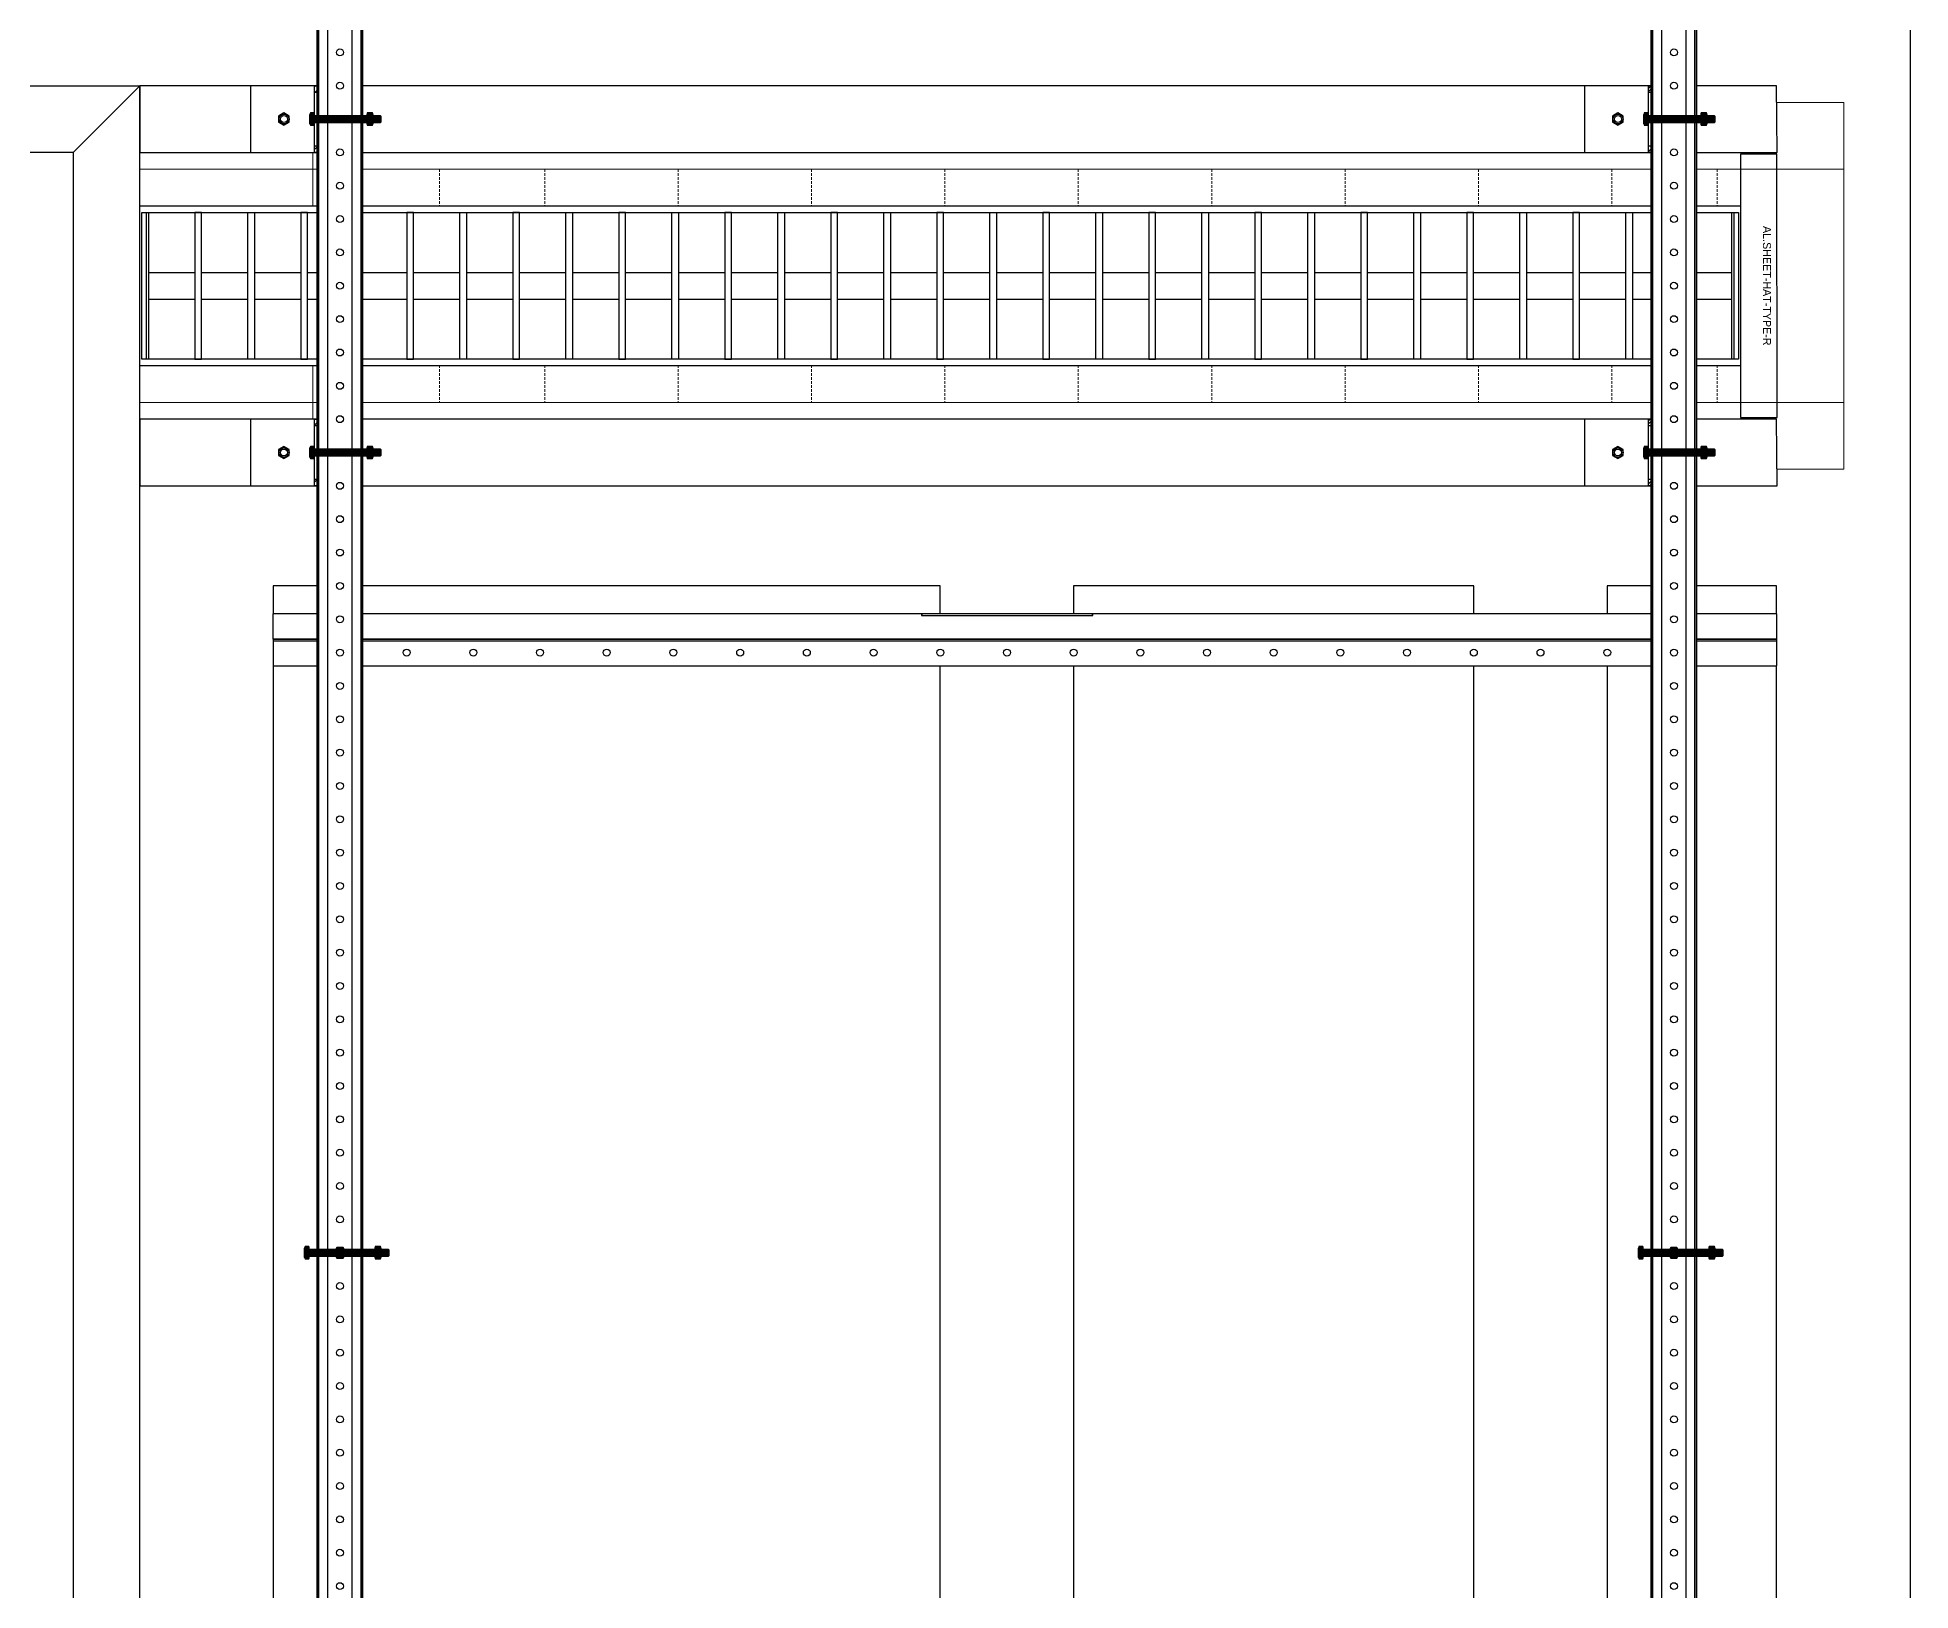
# Model space of a CAD drawing. Header units: millimetres. Extents: x -962357 to -591296, y -223672 to 59420.
# Drawn here: x -827307 to -825903, y -173222 to -172058 of the extents above; entities that cross this region are included whole.
import ezdxf
from ezdxf.enums import TextEntityAlignment as Align

# ---------------------------------------------------------------- set-up
doc = ezdxf.new("R2010")
doc.units = ezdxf.units.MM
doc.linetypes.add('DPA_Hidden 50', pattern=[3, 2, -1])
for name, color, linetype in [('000 - H A T C H', 8, 'Continuous'), ('000 - WIPEOUT', 250, 'Continuous'), ('001 - ASCESSORIES', 251, 'Continuous'), ('A04_TUBE SERIES', 2, 'Continuous'), ('A11_ALU.SOLID SHEET', 2, 'Continuous')]:
    doc.layers.add(name, color=color, linetype=linetype)
doc.layers.add('A-GLAZ-CURT', color=2, linetype='Continuous', lineweight=9)
pattern_1 = [(110, (-0.5, 0), (-0.939693, -0.34202), []), (110, (-0.2012, 0.6409), (-0.939693, -0.34202), [1.25, -0.25, 0, -0.25])]

# ---------------------------------------------------------------- blocks, each defined once
blk = doc.blocks.new('*U4621')
at = {"color": 1}
blk.add_wipeout([(600, -60), (-600, -60), (-600, 60), (600, 60)], dxfattribs=at).dxf.layer = '000 - WIPEOUT'
at = {"layer": '001 - ASCESSORIES', "color": 0}
blk.add_lwpolyline([(600, -60), (-600, -60), (-600, 60), (600, 60)], close=True, dxfattribs=at)
at = {"layer": '001 - ASCESSORIES'}
for points in [[(-593.5, -55), (-598.5, -55), (-598.5, 55), (-593.5, 55)], [(595, -55), (-595, -55), (-595, 55), (595, 55)], [(-558.8, -55), (-553.8, -55), (-553.8, 55), (-558.8, 55)], [(-514, -55), (-519, -55), (-519, 55), (-514, 55)], [(-479.3, -55), (-474.3, -55), (-474.3, 55), (-479.3, 55)], [(-434.6, -55), (-439.6, -55), (-439.6, 55), (-434.6, 55)], [(-399.8, -55), (-394.8, -55), (-394.8, 55), (-399.8, 55)], [(-355.1, -55), (-360.1, -55), (-360.1, 55), (-355.1, 55)], [(-320.4, -55), (-315.4, -55), (-315.4, 55), (-320.4, 55)], [(-275.6, -55), (-280.6, -55), (-280.6, 55), (-275.6, 55)], [(-240.9, -55), (-235.9, -55), (-235.9, 55), (-240.9, 55)], [(-196.2, -55), (-201.2, -55), (-201.2, 55), (-196.2, 55)], [(-161.4, -55), (-156.4, -55), (-156.4, 55), (-161.4, 55)], [(-116.7, -55), (-121.7, -55), (-121.7, 55), (-116.7, 55)], [(-82, -55), (-77, -55), (-77, 55), (-82, 55)], [(-37.2, -55), (-42.2, -55), (-42.2, 55), (-37.2, 55)], [(-2.5, -55), (2.5, -55), (2.5, 55), (-2.5, 55)], [(42.2, -55), (37.2, -55), (37.2, 55), (42.2, 55)], [(77, -55), (82, -55), (82, 55), (77, 55)], [(121.7, -55), (116.7, -55), (116.7, 55), (121.7, 55)], [(156.4, -55), (161.4, -55), (161.4, 55), (156.4, 55)], [(201.2, -55), (196.2, -55), (196.2, 55), (201.2, 55)], [(235.9, -55), (240.9, -55), (240.9, 55), (235.9, 55)], [(280.6, -55), (275.6, -55), (275.6, 55), (280.6, 55)], [(315.4, -55), (320.4, -55), (320.4, 55), (315.4, 55)], [(360.1, -55), (355.1, -55), (355.1, 55), (360.1, 55)], [(394.8, -55), (399.8, -55), (399.8, 55), (394.8, 55)], [(439.6, -55), (434.6, -55), (434.6, 55), (439.6, 55)], [(474.3, -55), (479.3, -55), (479.3, 55), (474.3, 55)], [(519, -55), (514, -55), (514, 55), (519, 55)], [(553.8, -55), (558.8, -55), (558.8, 55), (553.8, 55)], [(598.5, -55), (593.5, -55), (593.5, 55), (598.5, 55)]]:
    blk.add_lwpolyline(points, close=True, dxfattribs=at)
for points in [[(-593.5, 10), (-558.8, 10)], [(-553.8, 10), (-519, 10)], [(-514, 10), (-479.3, 10)], [(-474.3, 10), (-439.6, 10)], [(-434.6, 10), (-399.8, 10)], [(-394.8, 10), (-360.1, 10)], [(-355.1, 10), (-320.4, 10)], [(-315.4, 10), (-280.6, 10)], [(-275.6, 10), (-240.9, 10)], [(-235.9, 10), (-201.2, 10)], [(-196.2, 10), (-161.4, 10)], [(-156.4, 10), (-121.7, 10)], [(-116.7, 10), (-82, 10)], [(-77, 10), (-42.2, 10)], [(-37.2, 10), (-2.5, 10)], [(2.5, 10), (37.2, 10)], [(42.2, 10), (77, 10)], [(82, 10), (116.7, 10)], [(121.7, 10), (156.4, 10)], [(161.4, 10), (196.2, 10)], [(201.2, 10), (235.9, 10)], [(240.9, 10), (275.6, 10)], [(280.6, 10), (315.4, 10)], [(320.4, 10), (355.1, 10)], [(360.1, 10), (394.8, 10)], [(399.8, 10), (434.6, 10)], [(439.6, 10), (474.3, 10)], [(479.3, 10), (514, 10)], [(519, 10), (553.8, 10)], [(558.8, 10), (593.5, 10)], [(-593.5, -10), (-558.8, -10)], [(-553.8, -10), (-519, -10)], [(-514, -10), (-479.3, -10)], [(-474.3, -10), (-439.6, -10)], [(-434.6, -10), (-399.8, -10)], [(-394.8, -10), (-360.1, -10)], [(-355.1, -10), (-320.4, -10)], [(-315.4, -10), (-280.6, -10)], [(-275.6, -10), (-240.9, -10)], [(-235.9, -10), (-201.2, -10)], [(-196.2, -10), (-161.4, -10)], [(-156.4, -10), (-121.7, -10)], [(-116.7, -10), (-82, -10)], [(-77, -10), (-42.2, -10)], [(-37.2, -10), (-2.5, -10)], [(2.5, -10), (37.2, -10)], [(42.2, -10), (77, -10)], [(82, -10), (116.7, -10)], [(121.7, -10), (156.4, -10)], [(161.4, -10), (196.2, -10)], [(201.2, -10), (235.9, -10)], [(240.9, -10), (275.6, -10)], [(280.6, -10), (315.4, -10)], [(320.4, -10), (355.1, -10)], [(360.1, -10), (394.8, -10)], [(399.8, -10), (434.6, -10)], [(439.6, -10), (474.3, -10)], [(479.3, -10), (514, -10)], [(519, -10), (553.8, -10)], [(558.8, -10), (593.5, -10)]]:
    blk.add_lwpolyline(points, dxfattribs=at)
blk = doc.blocks.new('*U4719')
blk.add_attdef('EXTR.OVL-LENGTH_', (-25, -59.1), '', height=5)
blk.add_wipeout([(-25, 25), (25, -25), (25, 13475), (-25, 13425)]).dxf.layer = '000 - WIPEOUT'
at = {"layer": 'A04_TUBE SERIES', "color": 0}
blk.add_lwpolyline([(-25, 25), (25, -25), (25, 13475), (-25, 13425)], close=True, dxfattribs=at)
blk = doc.blocks.new('*U4730')
blk.add_attdef('EXTR.OVL-LENGTH_', (-25, -59.1), '', height=5)
blk.add_wipeout([(-25, 25), (25, -25), (25, 2475), (-25, 2425)]).dxf.layer = '000 - WIPEOUT'
at = {"layer": 'A04_TUBE SERIES', "color": 0}
blk.add_lwpolyline([(-25, 25), (25, -25), (25, 2475), (-25, 2425)], close=True, dxfattribs=at)
blk = doc.blocks.new('*U4822')
at = {"layer": 'A04_TUBE SERIES', "linetype": 'ByBlock', "xscale": -1, "rotation": 270}
blk.add_blockref('*U4719', (25, 2475), dxfattribs=at)
at = {"layer": 'A04_TUBE SERIES', "linetype": 'ByBlock'}
blk.add_blockref('*U4730', (13475, 25), dxfattribs=at)
blk = doc.blocks.new('*U4840')
blk.add_attdef('EXTR.OVL-LENGTH_', (-25, -59.1), '', height=5)
blk.add_wipeout([(-25, 0), (25, 0), (25, 1227.4), (-25, 1227)]).dxf.layer = '000 - WIPEOUT'
blk.add_point((0, 0))
at = {"layer": 'A04_TUBE SERIES', "color": 0}
blk.add_lwpolyline([(-25, 0), (25, 0), (25, 1227.4), (-25, 1227)], close=True, dxfattribs=at)
blk = doc.blocks.new('*U4877')
at = {"color": 3}
blk.add_wipeout([(-875, 150), (875, 150), (875, -150), (-875, -150)], dxfattribs=at).dxf.layer = '000 - WIPEOUT'
at = {"layer": 'A11_ALU.SOLID SHEET', "color": 0, "linetype": 'ByBlock'}
blk.add_lwpolyline([(-875, -150), (875, -150), (875, 150), (-875, 150)], close=True, dxfattribs=at)
blk = doc.blocks.new('*U4879')
blk.add_wipeout([(875, 250), (875, 377), (-875, 377), (-875, 250)]).dxf.layer = '000 - WIPEOUT'
at = {"layer": 'A11_ALU.SOLID SHEET', "color": 0}
blk.add_lwpolyline([(875, 250), (875, 377), (-875, 377), (-875, 250)], close=True, dxfattribs=at)
blk = doc.blocks.new('*U4892')
blk.add_wipeout([(875, 250), (875, 750), (-875, 750), (-875, 250)]).dxf.layer = '000 - WIPEOUT'
at = {"layer": 'A11_ALU.SOLID SHEET', "color": 0}
blk.add_lwpolyline([(875, 250), (875, 750), (-875, 750), (-875, 250)], close=True, dxfattribs=at)
blk = doc.blocks.new('*U4913')
at = {"color": 1}
blk.add_wipeout([(-577, 0), (550, 0), (550, -39), (-577, -39)], dxfattribs=at).dxf.layer = '000 - WIPEOUT'
at = {"layer": '001 - ASCESSORIES', "linetype": 'ByBlock'}
for p, q in [((-577, -20), (-577, 0)), ((550, -20), (550, 0)), ((550, -18.8), (-577, -18.8))]:
    blk.add_line(p, q, dxfattribs=at)
at = {"layer": '001 - ASCESSORIES'}
blk.add_line((550, -20), (-577, -20), dxfattribs=at)
at = {"layer": '001 - ASCESSORIES', "color": 0}
for p, q in [((-577, -39), (-577, -20)), ((550, -20), (550, -39))]:
    blk.add_line(p, q, dxfattribs=at)
for points in [[(550, 0), (-577, 0)], [(-577, -20), (550, -20)]]:
    blk.add_lwpolyline(points, dxfattribs=at)
at = {"layer": '001 - ASCESSORIES'}
for points in [[(550, -20), (-577, -20)], [(-577, -39), (550, -39)]]:
    blk.add_lwpolyline(points, dxfattribs=at)
at = {"layer": '001 - ASCESSORIES', "color": 2}
for points in [[(-64.4, -37.8), (-64.4, -39), (63.8, -39), (63.8, -37.8)], [(-64.1, -37.8), (-64.1, -39), (64.1, -39), (64.1, -37.8)]]:
    blk.add_lwpolyline(points, close=True, dxfattribs=at)
at = {"layer": '001 - ASCESSORIES'}
for centre in [(-500, -10), (-450, -10), (-400, -10), (-350, -10), (-300, -10), (-250, -10), (-200, -10), (-150, -10), (-100, -10), (-50, -10), (0, -10), (0, -10), (50, -10), (100, -10), (150, -10), (200, -10), (250, -10), (300, -10), (350, -10), (400, -10), (450, -10), (500, -10)]:
    blk.add_circle(centre, 2.6, dxfattribs=at)
blk = doc.blocks.new('000 - ASSCESSORIES_FAMELINE_GALV.BRACKET_FITTING_U-PROFILE_CC-01_TOP_VIEW')
at = {"color": 6}
blk.add_wipeout([(1500, -17), (-1500, -17), (-1500, 17), (1500, 17)], dxfattribs=at).dxf.layer = '000 - WIPEOUT'
at = {"layer": '001 - ASCESSORIES', "color": 0, "linetype": 'ByBlock'}
for p, q in [((1500, 15.8), (-1500, 15.8)), ((1500, -15.8), (-1500, -15.8))]:
    blk.add_line(p, q, dxfattribs=at)
at = {"layer": '001 - ASCESSORIES', "color": 1}
blk.add_lwpolyline([(1500, 17), (1500, -17), (-1500, -17), (-1500, 17)], close=True, dxfattribs=at)
at = {"layer": '001 - ASCESSORIES', "color": 0, "linetype": 'ByBlock'}
for points in [[(-1500, 17), (-1500, 9), (1500, 9), (1500, 17)], [(-1500, -9), (-1500, -17), (1500, -17), (1500, -9)]]:
    blk.add_lwpolyline(points, close=True, dxfattribs=at)
at = {"layer": '001 - ASCESSORIES', "color": 1, "linetype": 'Continuous'}
for centre in [(275, 0), (300, 0), (325, 0), (350, 0), (375, 0), (400, 0), (425, 0), (450, 0), (475, 0), (500, 0), (525, 0), (550, 0), (575, 0), (600, 0), (625, 0), (650, 0), (675, 0), (700, 0), (725, 0), (750, 0), (775, 0), (800, 0), (825, 0), (850, 0), (875, 0), (900, 0), (925, 0), (950, 0), (975, 0), (1000, 0), (1025, 0), (1050, 0), (1075, 0), (1100, 0), (1125, 0), (1150, 0), (1175, 0), (1200, 0), (1225, 0), (1250, 0), (1275, 0), (1300, 0), (1325, 0), (1350, 0), (1375, 0), (1400, 0), (1425, 0)]:
    blk.add_circle(centre, 2.6, dxfattribs=at)
blk = doc.blocks.new('*U4950')
at = {"layer": '001 - ASCESSORIES', "color": 0, "linetype": 'ByBlock'}
blk.add_blockref('000 - ASSCESSORIES_FAMELINE_GALV.BRACKET_FITTING_U-PROFILE_CC-01_TOP_VIEW', (0, 0), dxfattribs=at)
blk = doc.blocks.new('*U4663')
at = {"layer": '001 - ASCESSORIES', "color": 0}
blk.add_lwpolyline([(4.6, 0), (2.3, 4), (-2.3, 4), (-4.6, 0), (-2.3, -4), (2.3, -4)], close=True, dxfattribs=at)
at = {"layer": '001 - ASCESSORIES', "color": 8}
blk.add_circle((0, 0), 3.85, dxfattribs=at)
at = {"layer": '001 - ASCESSORIES', "color": 0}
blk.add_circle((0, 0), 2.6, dxfattribs=at)
blk = doc.blocks.new('*U4664')
at = {"layer": '000 - H A T C H'}
h = blk.add_hatch(color=250, dxfattribs=at)
h.dxf.hatch_style = 1
h.paths.add_polyline_path([(4, -2.3), (4, 2.3), (0, 4.6), (-4, 2.3), (-4, -2.3), (0, -4.6)])
h.paths.add_polyline_path([(0, -2.6, -1), (0, 2.6, -1)], flags=16)
at = {"layer": '001 - ASCESSORIES', "color": 0, "rotation": 270}
blk.add_blockref('*U4663', (0, 0), dxfattribs=at)
blk = doc.blocks.new('*U4682')
at = {"color": 1}
for p, q in [((-3.5, 3.5), (3.5, 3.5)), ((-3.5, 0), (3.5, 0))]:
    blk.add_line(p, q, dxfattribs=at)
at = {"color": 0}
for points in [[(-2.3, 3.2, 0.249855), (-4.6, 3.2), (-4.6, 0.3, 0.249855), (-2.3, 0.3)], [(2.3, 3.2, 0.062432), (0, 3.5, 0.062432), (-2.3, 3.2), (-2.3, 0.3, 0.061701), (0, 0, 0.061701), (2.3, 0.3)], [(4.6, 3.2, 0.249855), (2.3, 3.2), (2.3, 0.3, 0.249855), (4.6, 0.3)]]:
    blk.add_lwpolyline(points, format="xyb", close=True, dxfattribs=at)
blk = doc.blocks.new('*U4696')
at = {"layer": '000 - H A T C H'}
h = blk.add_hatch(dxfattribs=at)
h.set_pattern_fill('ANSI35', color=8, scale=4, angle=65)
h.set_pattern_definition(pattern_1)
h.paths.add_polyline_path([(0, -2.5), (59.5, -2.5), (59.5, 2.5), (0, 2.5)])
at = {"color": 8}
blk.add_line((59.5, -2.5), (59.5, 2.5), dxfattribs=at)
at = {"color": 1}
blk.add_lwpolyline([(59.5, 2.5), (0, 2.5), (0, -2.5), (59.5, -2.5), (60, -2), (60, 2)], close=True, dxfattribs=at)
blk = doc.blocks.new('*U4748')
at = {"layer": '000 - H A T C H'}
h = blk.add_hatch(color=250, dxfattribs=at)
h.dxf.hatch_style = 1
edge = h.paths.add_edge_path()
edge.add_line((-0.3, -4.6), (-3.2, -4.6))
edge.add_arc((-1, -3.5), 2.45, 180, 208.0569, ccw=False)
edge.add_line((-3.5, -3.5), (-3.5, 0))
edge.add_arc((5.9, 0), 9.36, 179.9761, 180.0239, ccw=False)
edge.add_line((-3.5, 0), (-3.5, 0))
edge.add_arc((5.9, 0), 9.36, 179.9761, 180.0239, ccw=False)
edge.add_line((-3.5, 0), (-3.5, 3.5))
edge.add_arc((-1, 3.5), 2.45, 151.9431, 180, ccw=False)
edge.add_line((-3.2, 4.6), (-0.3, 4.6))
edge.add_arc((-2.5, 3.5), 2.45, 360, 388.0569, ccw=False)
edge.add_line((0, 3.5), (0, -3.5))
edge.add_arc((-2.5, -3.5), 2.45, 331.9431, 360, ccw=False)
blk.add_blockref('*U4696', (0, 0))
at = {"layer": '001 - ASCESSORIES', "rotation": 90}
blk.add_blockref('*U4682', (0, 0), dxfattribs=at)
blk = doc.blocks.new('*U4662')
at = {"color": 1}
for p, q in [((-3.5, 4.5), (3.5, 4.5)), ((-3.5, 0), (3.5, 0))]:
    blk.add_line(p, q, dxfattribs=at)
at = {"color": 0}
for points in [[(-2.3, 4.2, 0.249893), (-4.6, 4.2), (-4.6, 0.3, 0.249893), (-2.3, 0.3)], [(2.3, 4.2, 0.062422), (0, 4.5, 0.062422), (-2.3, 4.2), (-2.3, 0.3, 0.061692), (0, 0, 0.061692), (2.3, 0.3)], [(4.6, 4.2, 0.249893), (2.3, 4.2), (2.3, 0.3, 0.249893), (4.6, 0.3)]]:
    blk.add_lwpolyline(points, format="xyb", close=True, dxfattribs=at)
blk = doc.blocks.new('*U4707')
at = {"layer": '000 - H A T C H'}
h = blk.add_hatch(color=250, dxfattribs=at)
h.dxf.hatch_style = 1
edge = h.paths.add_edge_path()
edge.add_line((0.3, 4.6), (4.2, 4.6))
edge.add_arc((2, 3.5), 2.45, 0, 28.0609, ccw=False)
edge.add_line((4.5, 3.5), (4.5, 0))
edge.add_arc((-4.9, 0), 9.36, -0.0239, 0.0239, ccw=False)
edge.add_line((4.5, 0), (4.5, 0))
edge.add_arc((-4.9, 0), 9.36, -0.0239, 0.0239, ccw=False)
edge.add_line((4.5, 0), (4.5, -3.5))
edge.add_arc((2, -3.5), 2.45, -28.0609, 0, ccw=False)
edge.add_line((4.2, -4.6), (0.3, -4.6))
edge.add_arc((2.5, -3.5), 2.45, 180, 208.0609, ccw=False)
edge.add_line((0, -3.5), (0, 3.5))
edge.add_arc((2.5, 3.5), 2.45, 151.9391, 180, ccw=False)
at = {"layer": '001 - ASCESSORIES', "color": 0, "rotation": 270}
blk.add_blockref('*U4662', (0, 0), dxfattribs=at)
blk = doc.blocks.new('*U4821')
at = {"layer": '001 - ASCESSORIES'}
blk.add_blockref('*U4748', (-23, 0), dxfattribs=at)
at = {"layer": '001 - ASCESSORIES', "color": 2}
for rotation in [90, 90, 270, 270]:
    blk.add_blockref('*U4664', (0, 0), dxfattribs=dict(at, rotation=rotation))
at = {"layer": '001 - ASCESSORIES', "color": 1}
blk.add_blockref('*U4707', (26.2, 0), dxfattribs=at)
blk = doc.blocks.new('000 - ASSCESSORIES_FAMELINE_AL.EXTR._L-PROFILE_50x68mm._non-code_TOP_VIEW')
blk.add_wipeout([(-50, -25), (0, -25), (0, 25), (-50, 25)]).dxf.layer = '000 - WIPEOUT'
at = {"layer": '000 - H A T C H'}
h = blk.add_hatch(dxfattribs=at)
h.set_pattern_fill('ANSI32', color=8, scale=0.5)
h.set_pattern_definition([(45, (-14193.569, 11847.092), (-3.367596, 3.367596), []), (45, (-14191.324, 11847.092), (-3.367596, 3.367596), [])])
h.paths.add_polyline_path([(-2, 20), (0, 20), (0, 25), (-2, 25)])
h.paths.add_polyline_path([(0, -20), (-2, -20), (-2, -25), (0, -25)])
at = {"layer": '001 - ASCESSORIES', "color": 0}
for p, q in [((0, 20), (-2, 20)), ((-2, -20), (0, -20))]:
    blk.add_line(p, q, dxfattribs=at)
at = {"layer": '001 - ASCESSORIES', "color": 1}
blk.add_line((-2, -20), (-2, 20), dxfattribs=at)
at = {"layer": '001 - ASCESSORIES'}
blk.add_lwpolyline([(-50, -25), (0, -25), (0, 25), (-50, 25)], close=True, dxfattribs=at)
at = {"layer": '001 - ASCESSORIES', "color": 0}
for points in [[(-2, 25), (0, 25), (0, 20), (-2, 20)], [(-2, -20), (0, -20), (0, -25), (-2, -25)]]:
    blk.add_lwpolyline(points, close=True, dxfattribs=at)
at = {"layer": '001 - ASCESSORIES', "color": 1}
blk.add_circle((-25, 0), 2.6, dxfattribs=at)
blk = doc.blocks.new('*U4738')
at = {"layer": '001 - ASCESSORIES', "color": 0}
blk.add_blockref('000 - ASSCESSORIES_FAMELINE_AL.EXTR._L-PROFILE_50x68mm._non-code_TOP_VIEW', (0, 0), dxfattribs=at)
blk = doc.blocks.new('*U4683')
blk.add_circle((0, 0), 3.66)
at = {"layer": '001 - ASCESSORIES', "color": 0}
blk.add_lwpolyline([(4.6, 0), (2.3, 4), (-2.3, 4), (-4.6, 0), (-2.3, -4), (2.3, -4)], close=True, dxfattribs=at)
at = {"layer": '001 - ASCESSORIES', "color": 8}
blk.add_circle((0, 0), 3.85, dxfattribs=at)
blk = doc.blocks.new('*U4715')
at = {"layer": '001 - ASCESSORIES', "rotation": 90}
blk.add_blockref('*U4683', (0, 0), dxfattribs=at)
blk = doc.blocks.new('*U4751')
at = {"layer": '001 - ASCESSORIES'}
blk.add_blockref('*U4715', (0, 0), dxfattribs=at)
blk = doc.blocks.new('*U4694')
at = {"layer": '000 - H A T C H'}
h = blk.add_hatch(dxfattribs=at)
h.set_pattern_fill('ANSI35', color=8, scale=4, angle=65)
h.set_pattern_definition(pattern_1)
h.paths.add_polyline_path([(0, -2.5), (49.5, -2.5), (49.5, 2.5), (0, 2.5)])
at = {"color": 8}
blk.add_line((49.5, -2.5), (49.5, 2.5), dxfattribs=at)
at = {"color": 1}
blk.add_lwpolyline([(49.5, 2.5), (0, 2.5), (0, -2.5), (49.5, -2.5), (50, -2), (50, 2)], close=True, dxfattribs=at)
blk = doc.blocks.new('*U4746')
at = {"layer": '000 - H A T C H'}
h = blk.add_hatch(color=250, dxfattribs=at)
h.dxf.hatch_style = 1
edge = h.paths.add_edge_path()
edge.add_line((-0.3, -4.6), (-3.2, -4.6))
edge.add_arc((-1, -3.5), 2.45, 180, 208.0569, ccw=False)
edge.add_line((-3.5, -3.5), (-3.5, 0))
edge.add_arc((5.9, 0), 9.36, 179.9761, 180.0239, ccw=False)
edge.add_line((-3.5, 0), (-3.5, 0))
edge.add_arc((5.9, 0), 9.36, 179.9761, 180.0239, ccw=False)
edge.add_line((-3.5, 0), (-3.5, 3.5))
edge.add_arc((-1, 3.5), 2.45, 151.9431, 180, ccw=False)
edge.add_line((-3.2, 4.6), (-0.3, 4.6))
edge.add_arc((-2.5, 3.5), 2.45, 360, 388.0569, ccw=False)
edge.add_line((0, 3.5), (0, -3.5))
edge.add_arc((-2.5, -3.5), 2.45, 331.9431, 360, ccw=False)
blk.add_blockref('*U4694', (0, 0))
at = {"layer": '001 - ASCESSORIES', "rotation": 90}
blk.add_blockref('*U4682', (0, 0), dxfattribs=at)
blk = doc.blocks.new('*U4752')
at = {"layer": '001 - ASCESSORIES'}
for name, p in [('*U4746', (0, 0)), ('*U4707', (39.2, 0))]:
    blk.add_blockref(name, p, dxfattribs=at)
blk = doc.blocks.new('*U4794')
at = {"color": 2}
blk.add_blockref('*U4738', (0, 0), dxfattribs=at)
for name, p in [('*U4751', (-25, 0)), ('*U4752', (-2, 0))]:
    blk.add_blockref(name, p)
blk = doc.blocks.new('*U4954')
at = {"layer": 'A11_ALU.SOLID SHEET', "color": 0}
blk.add_lwpolyline([(27.3, -98.8), (27.1, 98.8), (0, 98.8), (0, -98.8)], close=True, dxfattribs=at)
at = {"layer": 'Defpoints', "color": 250}
blk.add_point((0, 0), dxfattribs=at)
blk.add_text('AL.SHEET-HAT-TYPE-R', height=6, rotation=270, dxfattribs=at).set_placement((15, 0), align=Align.BOTTOM_CENTER)
blk = doc.blocks.new('*U4956')
blk.add_lwpolyline([(-90014.2, 5618), (-90014.2, 4315), (-97724.9, 4315), (-97724.9, 548), (-81222.6, 548), (-81222.6, 5618)], close=True)
blk.add_blockref('*U4621', (-81950, 3530.5))
at = {"layer": 'A11_ALU.SOLID SHEET', "color": 0, "linetype": 'ByBlock', "rotation": 90}
blk.add_blockref('*U4877', (-81700, 2430.5), dxfattribs=at)
at = {"layer": 'A11_ALU.SOLID SHEET'}
blk.add_blockref('*U4822', (-96050, 1180.5), dxfattribs=at)
at = {"layer": 'A11_ALU.SOLID SHEET', "color": 0, "linetype": 'ByBlock', "rotation": 270}
blk.add_blockref('*U4879', (-81700, 2430.5), dxfattribs=at)
at = {"layer": 'A04_TUBE SERIES', "color": 0, "linetype": 'ByBlock', "rotation": 269.999999999998}
for p in [(-82550, 3655.5), (-82550, 3405.5)]:
    blk.add_blockref('*U4840', p, dxfattribs=at)
at = {"layer": 'A11_ALU.SOLID SHEET', "color": 0, "linetype": 'ByBlock', "rotation": 90}
blk.add_blockref('*U4892', (-81700, 2430.5), dxfattribs=at)
at = {"layer": '001 - ASCESSORIES', "linetype": 'ByBlock', "rotation": 180}
blk.add_blockref('*U4913', (-81900, 3245.5), dxfattribs=at)
at = {"layer": 'A11_ALU.SOLID SHEET', "color": 1}
blk.add_blockref('*U4954', (-81350, 3530.5), dxfattribs=at)
at = {"layer": '001 - ASCESSORIES', "linetype": 'ByBlock', "rotation": 270}
for p in [(-82400, 3980.5), (-81400, 3980.5)]:
    blk.add_blockref('*U4950', p, dxfattribs=at)
at = {"layer": '001 - ASCESSORIES', "linetype": 'ByBlock'}
for name, p in [('*U4794', (-82417, 3655.5)), ('*U4794', (-81417, 3655.5)), ('*U4794', (-82417, 3405.5)), ('*U4794', (-81417, 3405.5)), ('*U4821', (-82400, 2805.5)), ('*U4821', (-81400, 2805.5))]:
    blk.add_blockref(name, p, dxfattribs=at)
blk = doc.blocks.new('DPA_CP_Metal Ceiling Luminaire2 - Linear Luminaire-14213450-4160-01 UPPER PLATFORM LEVEL - REFLECTED CEILING PLAN')
at = {"layer": 'A-GLAZ-CURT'}
for p, q in [((-827102.9, 6974), (-827102.9, 7249)), ((-827102.9, 7249), (-825955, 7249)), ((-827102.9, 7249), (-827102.9, 6974)), ((-825955, 7249), (-827102.9, 7249)), ((-827102.9, 7249), (-825955, 7249)), ((-825955, 7249), (-825955, 6974)), ((-825955, 6974), (-825955, 7249)), ((-827102.9, 7211.5), (-827102.9, 6974)), ((-825955, 7211.5), (-825955, 6974)), ((-827102.9, 7199), (-825955, 7199)), ((-827102.9, 7024), (-825955, 7024)), ((-825955, 6974), (-827102.9, 6974)), ((-825955, 6974), (-827102.9, 6974)), ((-827102.9, 6974), (-825955, 6974))]:
    blk.add_line(p, q, dxfattribs=at)
at = {"layer": 'A-GLAZ-CURT', "linetype": 'DPA_Hidden 50'}
for p, q in [((-827007.9, 7199), (-827007.9, 7024)), ((-826929, 7199), (-826929, 7024)), ((-826829, 7199), (-826829, 7024)), ((-826729, 7199), (-826729, 7024)), ((-826629, 7199), (-826629, 7024)), ((-826529, 7199), (-826529, 7024)), ((-826429, 7199), (-826429, 7024)), ((-826329, 7199), (-826329, 7024)), ((-826229, 7199), (-826229, 7024)), ((-826129, 7199), (-826129, 7024)), ((-826050, 7199), (-826050, 7024))]:
    blk.add_line(p, q, dxfattribs=at)
blk = doc.blocks.new('DPA_CP_Metal Ceiling Panel1 - Horizontal with Gap-13925214-4160-01 UPPER PLATFORM LEVEL - REFLECTED CEILING PLAN')
at = {"layer": 'A-GLAZ-CURT'}
for p, q in [((-827260.9, 6974), (-827260.9, 7249)), ((-827260.9, 6974), (-827260.9, 7249)), ((-827260.9, 7249), (-827102.9, 7249)), ((-827260.9, 7249), (-827102.9, 7249)), ((-827260.9, 6974), (-827260.9, 7249)), ((-827102.9, 6974), (-827102.9, 7249)), ((-827102.9, 7249), (-827102.9, 6974)), ((-827102.9, 7249), (-827102.9, 6974)), ((-827260.9, 7199), (-827102.9, 7199)), ((-827260.9, 7024), (-827102.9, 7024)), ((-827260.9, 6974), (-827102.9, 6974)), ((-827102.9, 6974), (-827260.9, 6974)), ((-827102.9, 6974), (-827260.9, 6974))]:
    blk.add_line(p, q, dxfattribs=at)
blk = doc.blocks.new('*U453')
at = {"color": 1}
blk.add_wipeout([(600, -60), (-600, -60), (-600, 60), (600, 60)], dxfattribs=at).dxf.layer = '000 - WIPEOUT'
at = {"layer": '001 - ASCESSORIES', "color": 0}
blk.add_lwpolyline([(600, -60), (-600, -60), (-600, 60), (600, 60)], close=True, dxfattribs=at)
at = {"layer": '001 - ASCESSORIES'}
for points in [[(-593.5, -55), (-598.5, -55), (-598.5, 55), (-593.5, 55)], [(595, -55), (-595, -55), (-595, 55), (595, 55)], [(-558.8, -55), (-553.8, -55), (-553.8, 55), (-558.8, 55)], [(-514, -55), (-519, -55), (-519, 55), (-514, 55)], [(-479.3, -55), (-474.3, -55), (-474.3, 55), (-479.3, 55)], [(-434.6, -55), (-439.6, -55), (-439.6, 55), (-434.6, 55)], [(-399.8, -55), (-394.8, -55), (-394.8, 55), (-399.8, 55)], [(-355.1, -55), (-360.1, -55), (-360.1, 55), (-355.1, 55)], [(-320.4, -55), (-315.4, -55), (-315.4, 55), (-320.4, 55)], [(-275.6, -55), (-280.6, -55), (-280.6, 55), (-275.6, 55)], [(-240.9, -55), (-235.9, -55), (-235.9, 55), (-240.9, 55)], [(-196.2, -55), (-201.2, -55), (-201.2, 55), (-196.2, 55)], [(-161.4, -55), (-156.4, -55), (-156.4, 55), (-161.4, 55)], [(-116.7, -55), (-121.7, -55), (-121.7, 55), (-116.7, 55)], [(-82, -55), (-77, -55), (-77, 55), (-82, 55)], [(-37.2, -55), (-42.2, -55), (-42.2, 55), (-37.2, 55)], [(-2.5, -55), (2.5, -55), (2.5, 55), (-2.5, 55)], [(42.2, -55), (37.2, -55), (37.2, 55), (42.2, 55)], [(77, -55), (82, -55), (82, 55), (77, 55)], [(121.7, -55), (116.7, -55), (116.7, 55), (121.7, 55)], [(156.4, -55), (161.4, -55), (161.4, 55), (156.4, 55)], [(201.2, -55), (196.2, -55), (196.2, 55), (201.2, 55)], [(235.9, -55), (240.9, -55), (240.9, 55), (235.9, 55)], [(280.6, -55), (275.6, -55), (275.6, 55), (280.6, 55)], [(315.4, -55), (320.4, -55), (320.4, 55), (315.4, 55)], [(360.1, -55), (355.1, -55), (355.1, 55), (360.1, 55)], [(394.8, -55), (399.8, -55), (399.8, 55), (394.8, 55)], [(439.6, -55), (434.6, -55), (434.6, 55), (439.6, 55)], [(474.3, -55), (479.3, -55), (479.3, 55), (474.3, 55)], [(519, -55), (514, -55), (514, 55), (519, 55)], [(553.8, -55), (558.8, -55), (558.8, 55), (553.8, 55)], [(598.5, -55), (593.5, -55), (593.5, 55), (598.5, 55)]]:
    blk.add_lwpolyline(points, close=True, dxfattribs=at)
for points in [[(-593.5, 10), (-558.8, 10)], [(-553.8, 10), (-519, 10)], [(-514, 10), (-479.3, 10)], [(-474.3, 10), (-439.6, 10)], [(-434.6, 10), (-399.8, 10)], [(-394.8, 10), (-360.1, 10)], [(-355.1, 10), (-320.4, 10)], [(-315.4, 10), (-280.6, 10)], [(-275.6, 10), (-240.9, 10)], [(-235.9, 10), (-201.2, 10)], [(-196.2, 10), (-161.4, 10)], [(-156.4, 10), (-121.7, 10)], [(-116.7, 10), (-82, 10)], [(-77, 10), (-42.2, 10)], [(-37.2, 10), (-2.5, 10)], [(2.5, 10), (37.2, 10)], [(42.2, 10), (77, 10)], [(82, 10), (116.7, 10)], [(121.7, 10), (156.4, 10)], [(161.4, 10), (196.2, 10)], [(201.2, 10), (235.9, 10)], [(240.9, 10), (275.6, 10)], [(280.6, 10), (315.4, 10)], [(320.4, 10), (355.1, 10)], [(360.1, 10), (394.8, 10)], [(399.8, 10), (434.6, 10)], [(439.6, 10), (474.3, 10)], [(479.3, 10), (514, 10)], [(519, 10), (553.8, 10)], [(558.8, 10), (593.5, 10)], [(-593.5, -10), (-558.8, -10)], [(-553.8, -10), (-519, -10)], [(-514, -10), (-479.3, -10)], [(-474.3, -10), (-439.6, -10)], [(-434.6, -10), (-399.8, -10)], [(-394.8, -10), (-360.1, -10)], [(-355.1, -10), (-320.4, -10)], [(-315.4, -10), (-280.6, -10)], [(-275.6, -10), (-240.9, -10)], [(-235.9, -10), (-201.2, -10)], [(-196.2, -10), (-161.4, -10)], [(-156.4, -10), (-121.7, -10)], [(-116.7, -10), (-82, -10)], [(-77, -10), (-42.2, -10)], [(-37.2, -10), (-2.5, -10)], [(2.5, -10), (37.2, -10)], [(42.2, -10), (77, -10)], [(82, -10), (116.7, -10)], [(121.7, -10), (156.4, -10)], [(161.4, -10), (196.2, -10)], [(201.2, -10), (235.9, -10)], [(240.9, -10), (275.6, -10)], [(280.6, -10), (315.4, -10)], [(320.4, -10), (355.1, -10)], [(360.1, -10), (394.8, -10)], [(399.8, -10), (434.6, -10)], [(439.6, -10), (474.3, -10)], [(479.3, -10), (514, -10)], [(519, -10), (553.8, -10)], [(558.8, -10), (593.5, -10)]]:
    blk.add_lwpolyline(points, dxfattribs=at)
blk = doc.blocks.new('*U661')
blk.add_attdef('EXTR.OVL-LENGTH_', (-25, -59.1), '', height=5)
blk.add_wipeout([(-25, 25), (25, -25), (25, 13475), (-25, 13425)]).dxf.layer = '000 - WIPEOUT'
at = {"layer": 'A04_TUBE SERIES', "color": 0}
blk.add_lwpolyline([(-25, 25), (25, -25), (25, 13475), (-25, 13425)], close=True, dxfattribs=at)
blk = doc.blocks.new('*U631')
blk.add_attdef('EXTR.OVL-LENGTH_', (-25, -59.1), '', height=5)
blk.add_wipeout([(-25, 25), (25, -25), (25, 2475), (-25, 2425)]).dxf.layer = '000 - WIPEOUT'
at = {"layer": 'A04_TUBE SERIES', "color": 0}
blk.add_lwpolyline([(-25, 25), (25, -25), (25, 2475), (-25, 2425)], close=True, dxfattribs=at)
blk = doc.blocks.new('*U690')
at = {"layer": 'A04_TUBE SERIES', "linetype": 'ByBlock', "xscale": -1, "rotation": 270}
blk.add_blockref('*U661', (25, 2475), dxfattribs=at)
at = {"layer": 'A04_TUBE SERIES', "linetype": 'ByBlock'}
blk.add_blockref('*U631', (13475, 25), dxfattribs=at)
blk = doc.blocks.new('*U729')
blk.add_attdef('EXTR.OVL-LENGTH_', (-25, -59.1), '', height=5)
blk.add_wipeout([(-25, 0), (25, 0), (25, 1227.4), (-25, 1227)]).dxf.layer = '000 - WIPEOUT'
blk.add_point((0, 0))
at = {"layer": 'A04_TUBE SERIES', "color": 0}
blk.add_lwpolyline([(-25, 0), (25, 0), (25, 1227.4), (-25, 1227)], close=True, dxfattribs=at)
blk = doc.blocks.new('*U708')
at = {"color": 3}
blk.add_wipeout([(-875, 150), (875, 150), (875, -150), (-875, -150)], dxfattribs=at).dxf.layer = '000 - WIPEOUT'
at = {"layer": 'A11_ALU.SOLID SHEET', "color": 0, "linetype": 'ByBlock'}
blk.add_lwpolyline([(-875, -150), (875, -150), (875, 150), (-875, 150)], close=True, dxfattribs=at)
blk = doc.blocks.new('*U484')
blk.add_wipeout([(875, 250), (875, 377), (-875, 377), (-875, 250)]).dxf.layer = '000 - WIPEOUT'
at = {"layer": 'A11_ALU.SOLID SHEET', "color": 0}
blk.add_lwpolyline([(875, 250), (875, 377), (-875, 377), (-875, 250)], close=True, dxfattribs=at)
blk = doc.blocks.new('*U497')
blk.add_wipeout([(875, 250), (875, 750), (-875, 750), (-875, 250)]).dxf.layer = '000 - WIPEOUT'
at = {"layer": 'A11_ALU.SOLID SHEET', "color": 0}
blk.add_lwpolyline([(875, 250), (875, 750), (-875, 750), (-875, 250)], close=True, dxfattribs=at)
blk = doc.blocks.new('*U527')
at = {"color": 1}
blk.add_wipeout([(-577, 0), (550, 0), (550, -39), (-577, -39)], dxfattribs=at).dxf.layer = '000 - WIPEOUT'
at = {"layer": '001 - ASCESSORIES', "linetype": 'ByBlock'}
for p, q in [((-577, -20), (-577, 0)), ((550, -20), (550, 0)), ((550, -18.8), (-577, -18.8))]:
    blk.add_line(p, q, dxfattribs=at)
at = {"layer": '001 - ASCESSORIES'}
blk.add_line((550, -20), (-577, -20), dxfattribs=at)
at = {"layer": '001 - ASCESSORIES', "color": 0}
for p, q in [((-577, -39), (-577, -20)), ((550, -20), (550, -39))]:
    blk.add_line(p, q, dxfattribs=at)
for points in [[(550, 0), (-577, 0)], [(-577, -20), (550, -20)]]:
    blk.add_lwpolyline(points, dxfattribs=at)
at = {"layer": '001 - ASCESSORIES'}
for points in [[(550, -20), (-577, -20)], [(-577, -39), (550, -39)]]:
    blk.add_lwpolyline(points, dxfattribs=at)
at = {"layer": '001 - ASCESSORIES', "color": 2}
for points in [[(-64.4, -37.8), (-64.4, -39), (63.8, -39), (63.8, -37.8)], [(-64.1, -37.8), (-64.1, -39), (64.1, -39), (64.1, -37.8)]]:
    blk.add_lwpolyline(points, close=True, dxfattribs=at)
at = {"layer": '001 - ASCESSORIES'}
for centre in [(-500, -10), (-450, -10), (-400, -10), (-350, -10), (-300, -10), (-250, -10), (-200, -10), (-150, -10), (-100, -10), (-50, -10), (0, -10), (0, -10), (50, -10), (100, -10), (150, -10), (200, -10), (250, -10), (300, -10), (350, -10), (400, -10), (450, -10), (500, -10)]:
    blk.add_circle(centre, 2.6, dxfattribs=at)
blk = doc.blocks.new('*U559')
at = {"layer": '001 - ASCESSORIES', "color": 0, "linetype": 'ByBlock'}
blk.add_blockref('000 - ASSCESSORIES_FAMELINE_GALV.BRACKET_FITTING_U-PROFILE_CC-01_TOP_VIEW', (0, 0), dxfattribs=at)
blk = doc.blocks.new('*U350')
at = {"layer": '001 - ASCESSORIES', "color": 0}
blk.add_lwpolyline([(4.6, 0), (2.3, 4), (-2.3, 4), (-4.6, 0), (-2.3, -4), (2.3, -4)], close=True, dxfattribs=at)
at = {"layer": '001 - ASCESSORIES', "color": 8}
blk.add_circle((0, 0), 3.85, dxfattribs=at)
at = {"layer": '001 - ASCESSORIES', "color": 0}
blk.add_circle((0, 0), 2.6, dxfattribs=at)
blk = doc.blocks.new('*U671')
at = {"layer": '000 - H A T C H'}
h = blk.add_hatch(color=250, dxfattribs=at)
h.dxf.hatch_style = 1
h.paths.add_polyline_path([(4, -2.3), (4, 2.3), (0, 4.6), (-4, 2.3), (-4, -2.3), (0, -4.6)])
h.paths.add_polyline_path([(0, -2.6, -1), (0, 2.6, -1)], flags=16)
at = {"layer": '001 - ASCESSORIES', "color": 0, "rotation": 270}
blk.add_blockref('*U350', (0, 0), dxfattribs=at)
blk = doc.blocks.new('*U351')
at = {"color": 1}
for p, q in [((-3.5, 3.5), (3.5, 3.5)), ((-3.5, 0), (3.5, 0))]:
    blk.add_line(p, q, dxfattribs=at)
at = {"color": 0}
for points in [[(-2.3, 3.2, 0.249855), (-4.6, 3.2), (-4.6, 0.3, 0.249855), (-2.3, 0.3)], [(2.3, 3.2, 0.062432), (0, 3.5, 0.062432), (-2.3, 3.2), (-2.3, 0.3, 0.061701), (0, 0, 0.061701), (2.3, 0.3)], [(4.6, 3.2, 0.249855), (2.3, 3.2), (2.3, 0.3, 0.249855), (4.6, 0.3)]]:
    blk.add_lwpolyline(points, format="xyb", close=True, dxfattribs=at)
blk = doc.blocks.new('*U365')
at = {"layer": '000 - H A T C H'}
h = blk.add_hatch(dxfattribs=at)
h.set_pattern_fill('ANSI35', color=8, scale=4, angle=65)
h.set_pattern_definition(pattern_1)
h.paths.add_polyline_path([(0, -2.5), (59.5, -2.5), (59.5, 2.5), (0, 2.5)])
at = {"color": 8}
blk.add_line((59.5, -2.5), (59.5, 2.5), dxfattribs=at)
at = {"color": 1}
blk.add_lwpolyline([(59.5, 2.5), (0, 2.5), (0, -2.5), (59.5, -2.5), (60, -2), (60, 2)], close=True, dxfattribs=at)
blk = doc.blocks.new('*U583')
at = {"layer": '000 - H A T C H'}
h = blk.add_hatch(color=250, dxfattribs=at)
h.dxf.hatch_style = 1
edge = h.paths.add_edge_path()
edge.add_line((-0.3, -4.6), (-3.2, -4.6))
edge.add_arc((-1, -3.5), 2.45, 180, 208.0569, ccw=False)
edge.add_line((-3.5, -3.5), (-3.5, 0))
edge.add_arc((5.9, 0), 9.36, 179.9761, 180.0239, ccw=False)
edge.add_line((-3.5, 0), (-3.5, 0))
edge.add_arc((5.9, 0), 9.36, 179.9761, 180.0239, ccw=False)
edge.add_line((-3.5, 0), (-3.5, 3.5))
edge.add_arc((-1, 3.5), 2.45, 151.9431, 180, ccw=False)
edge.add_line((-3.2, 4.6), (-0.3, 4.6))
edge.add_arc((-2.5, 3.5), 2.45, 360, 388.0569, ccw=False)
edge.add_line((0, 3.5), (0, -3.5))
edge.add_arc((-2.5, -3.5), 2.45, 331.9431, 360, ccw=False)
blk.add_blockref('*U365', (0, 0))
at = {"layer": '001 - ASCESSORIES', "rotation": 90}
blk.add_blockref('*U351', (0, 0), dxfattribs=at)
blk = doc.blocks.new('*U349')
at = {"color": 1}
for p, q in [((-3.5, 4.5), (3.5, 4.5)), ((-3.5, 0), (3.5, 0))]:
    blk.add_line(p, q, dxfattribs=at)
at = {"color": 0}
for points in [[(-2.3, 4.2, 0.249893), (-4.6, 4.2), (-4.6, 0.3, 0.249893), (-2.3, 0.3)], [(2.3, 4.2, 0.062422), (0, 4.5, 0.062422), (-2.3, 4.2), (-2.3, 0.3, 0.061692), (0, 0, 0.061692), (2.3, 0.3)], [(4.6, 4.2, 0.249893), (2.3, 4.2), (2.3, 0.3, 0.249893), (4.6, 0.3)]]:
    blk.add_lwpolyline(points, format="xyb", close=True, dxfattribs=at)
blk = doc.blocks.new('*U667')
at = {"layer": '000 - H A T C H'}
h = blk.add_hatch(color=250, dxfattribs=at)
h.dxf.hatch_style = 1
edge = h.paths.add_edge_path()
edge.add_line((0.3, 4.6), (4.2, 4.6))
edge.add_arc((2, 3.5), 2.45, 0, 28.0609, ccw=False)
edge.add_line((4.5, 3.5), (4.5, 0))
edge.add_arc((-4.9, 0), 9.36, -0.0239, 0.0239, ccw=False)
edge.add_line((4.5, 0), (4.5, 0))
edge.add_arc((-4.9, 0), 9.36, -0.0239, 0.0239, ccw=False)
edge.add_line((4.5, 0), (4.5, -3.5))
edge.add_arc((2, -3.5), 2.45, -28.0609, 0, ccw=False)
edge.add_line((4.2, -4.6), (0.3, -4.6))
edge.add_arc((2.5, -3.5), 2.45, 180, 208.0609, ccw=False)
edge.add_line((0, -3.5), (0, 3.5))
edge.add_arc((2.5, 3.5), 2.45, 151.9391, 180, ccw=False)
at = {"layer": '001 - ASCESSORIES', "color": 0, "rotation": 270}
blk.add_blockref('*U349', (0, 0), dxfattribs=at)
blk = doc.blocks.new('*U686')
at = {"layer": '001 - ASCESSORIES'}
blk.add_blockref('*U583', (-23, 0), dxfattribs=at)
at = {"layer": '001 - ASCESSORIES', "color": 2}
for rotation in [90, 90, 270, 270]:
    blk.add_blockref('*U671', (0, 0), dxfattribs=dict(at, rotation=rotation))
at = {"layer": '001 - ASCESSORIES', "color": 1}
blk.add_blockref('*U667', (26.2, 0), dxfattribs=at)
blk = doc.blocks.new('*U573')
at = {"layer": '001 - ASCESSORIES', "color": 0}
blk.add_blockref('000 - ASSCESSORIES_FAMELINE_AL.EXTR._L-PROFILE_50x68mm._non-code_TOP_VIEW', (0, 0), dxfattribs=at)
blk = doc.blocks.new('*U352')
blk.add_circle((0, 0), 3.66)
at = {"layer": '001 - ASCESSORIES', "color": 0}
blk.add_lwpolyline([(4.6, 0), (2.3, 4), (-2.3, 4), (-4.6, 0), (-2.3, -4), (2.3, -4)], close=True, dxfattribs=at)
at = {"layer": '001 - ASCESSORIES', "color": 8}
blk.add_circle((0, 0), 3.85, dxfattribs=at)
blk = doc.blocks.new('*U662')
at = {"layer": '001 - ASCESSORIES', "rotation": 90}
blk.add_blockref('*U352', (0, 0), dxfattribs=at)
blk = doc.blocks.new('*U569')
at = {"layer": '001 - ASCESSORIES'}
blk.add_blockref('*U662', (0, 0), dxfattribs=at)
blk = doc.blocks.new('*U363')
at = {"layer": '000 - H A T C H'}
h = blk.add_hatch(dxfattribs=at)
h.set_pattern_fill('ANSI35', color=8, scale=4, angle=65)
h.set_pattern_definition(pattern_1)
h.paths.add_polyline_path([(0, -2.5), (49.5, -2.5), (49.5, 2.5), (0, 2.5)])
at = {"color": 8}
blk.add_line((49.5, -2.5), (49.5, 2.5), dxfattribs=at)
at = {"color": 1}
blk.add_lwpolyline([(49.5, 2.5), (0, 2.5), (0, -2.5), (49.5, -2.5), (50, -2), (50, 2)], close=True, dxfattribs=at)
blk = doc.blocks.new('*U584')
at = {"layer": '000 - H A T C H'}
h = blk.add_hatch(color=250, dxfattribs=at)
h.dxf.hatch_style = 1
edge = h.paths.add_edge_path()
edge.add_line((-0.3, -4.6), (-3.2, -4.6))
edge.add_arc((-1, -3.5), 2.45, 180, 208.0569, ccw=False)
edge.add_line((-3.5, -3.5), (-3.5, 0))
edge.add_arc((5.9, 0), 9.36, 179.9761, 180.0239, ccw=False)
edge.add_line((-3.5, 0), (-3.5, 0))
edge.add_arc((5.9, 0), 9.36, 179.9761, 180.0239, ccw=False)
edge.add_line((-3.5, 0), (-3.5, 3.5))
edge.add_arc((-1, 3.5), 2.45, 151.9431, 180, ccw=False)
edge.add_line((-3.2, 4.6), (-0.3, 4.6))
edge.add_arc((-2.5, 3.5), 2.45, 360, 388.0569, ccw=False)
edge.add_line((0, 3.5), (0, -3.5))
edge.add_arc((-2.5, -3.5), 2.45, 331.9431, 360, ccw=False)
blk.add_blockref('*U363', (0, 0))
at = {"layer": '001 - ASCESSORIES', "rotation": 90}
blk.add_blockref('*U351', (0, 0), dxfattribs=at)
blk = doc.blocks.new('*U680')
at = {"layer": '001 - ASCESSORIES'}
for name, p in [('*U584', (0, 0)), ('*U667', (39.2, 0))]:
    blk.add_blockref(name, p, dxfattribs=at)
blk = doc.blocks.new('*U681')
at = {"color": 2}
blk.add_blockref('*U573', (0, 0), dxfattribs=at)
for name, p in [('*U569', (-25, 0)), ('*U680', (-2, 0))]:
    blk.add_blockref(name, p)
blk = doc.blocks.new('*U694')
at = {"layer": 'A11_ALU.SOLID SHEET', "color": 0}
blk.add_lwpolyline([(27.3, -98.8), (27.1, 98.8), (0, 98.8), (0, -98.8)], close=True, dxfattribs=at)
at = {"layer": 'Defpoints', "color": 250}
blk.add_point((0, 0), dxfattribs=at)
blk.add_text('AL.SHEET-HAT-TYPE-R', height=6, rotation=270, dxfattribs=at).set_placement((15, 0), align=Align.BOTTOM_CENTER)

msp = doc.modelspace()

# ---------------------------------------------------------------- block references
at = {"layer": 'A-GLAZ-CURT'}
for name in ['DPA_CP_Metal Ceiling Panel1 - Horizontal with Gap-13925214-4160-01 UPPER PLATFORM LEVEL - REFLECTED CEILING PLAN', 'DPA_CP_Metal Ceiling Luminaire2 - Linear Luminaire-14213450-4160-01 UPPER PLATFORM LEVEL - REFLECTED CEILING PLAN']:
    msp.add_blockref(name, (2.5, -179355.5), dxfattribs=at)

# ---------------------------------------------------------------- next in the draw order: block references
msp.add_blockref('*U4956', (-744680, -175774.4))

# ---------------------------------------------------------------- next in the draw order: linework, layer by layer
msp.add_lwpolyline([(-834694.2, -170156.4), (-834694.2, -171459.4), (-842404.9, -171459.4), (-842404.9, -175226.4), (-825902.6, -175226.4), (-825902.6, -170156.4)], close=True)

# ---------------------------------------------------------------- next in the draw order: block references
msp.add_blockref('*U453', (-826630, -172243.9))
at = {"layer": 'A11_ALU.SOLID SHEET', "color": 0, "linetype": 'ByBlock', "rotation": 90}
msp.add_blockref('*U708', (-826380, -173343.9), dxfattribs=at)

# ---------------------------------------------------------------- next in the draw order: block references
at = {"layer": 'A11_ALU.SOLID SHEET'}
msp.add_blockref('*U690', (-840730, -174593.9), dxfattribs=at)
at = {"layer": 'A11_ALU.SOLID SHEET', "color": 0, "linetype": 'ByBlock', "rotation": 270}
msp.add_blockref('*U484', (-826380, -173343.9), dxfattribs=at)

# ---------------------------------------------------------------- next in the draw order: block references
at = {"layer": 'A04_TUBE SERIES', "color": 0, "linetype": 'ByBlock', "rotation": 269.999999999998}
for p in [(-827230, -172118.9), (-827230, -172368.9)]:
    msp.add_blockref('*U729', p, dxfattribs=at)
at = {"layer": 'A11_ALU.SOLID SHEET', "color": 0, "linetype": 'ByBlock', "rotation": 90}
msp.add_blockref('*U497', (-826380, -173343.9), dxfattribs=at)

# ---------------------------------------------------------------- next in the draw order: block references
at = {"layer": '001 - ASCESSORIES', "linetype": 'ByBlock', "rotation": 180}
msp.add_blockref('*U527', (-826580, -172528.9), dxfattribs=at)
at = {"layer": 'A11_ALU.SOLID SHEET', "color": 1}
msp.add_blockref('*U694', (-826030, -172243.9), dxfattribs=at)

# ---------------------------------------------------------------- next in the draw order: block references
at = {"layer": '001 - ASCESSORIES', "linetype": 'ByBlock', "rotation": 270}
for p in [(-827080, -171793.9), (-826080, -171793.9)]:
    msp.add_blockref('*U559', p, dxfattribs=at)

# ---------------------------------------------------------------- next in the draw order: block references
at = {"layer": '001 - ASCESSORIES', "linetype": 'ByBlock'}
for name, p in [('*U681', (-827097, -172118.9)), ('*U681', (-826097, -172118.9)), ('*U681', (-827097, -172368.9)), ('*U681', (-826097, -172368.9)), ('*U686', (-827080, -172968.9)), ('*U686', (-826080, -172968.9))]:
    msp.add_blockref(name, p, dxfattribs=at)

doc.saveas('drawing.dxf')
